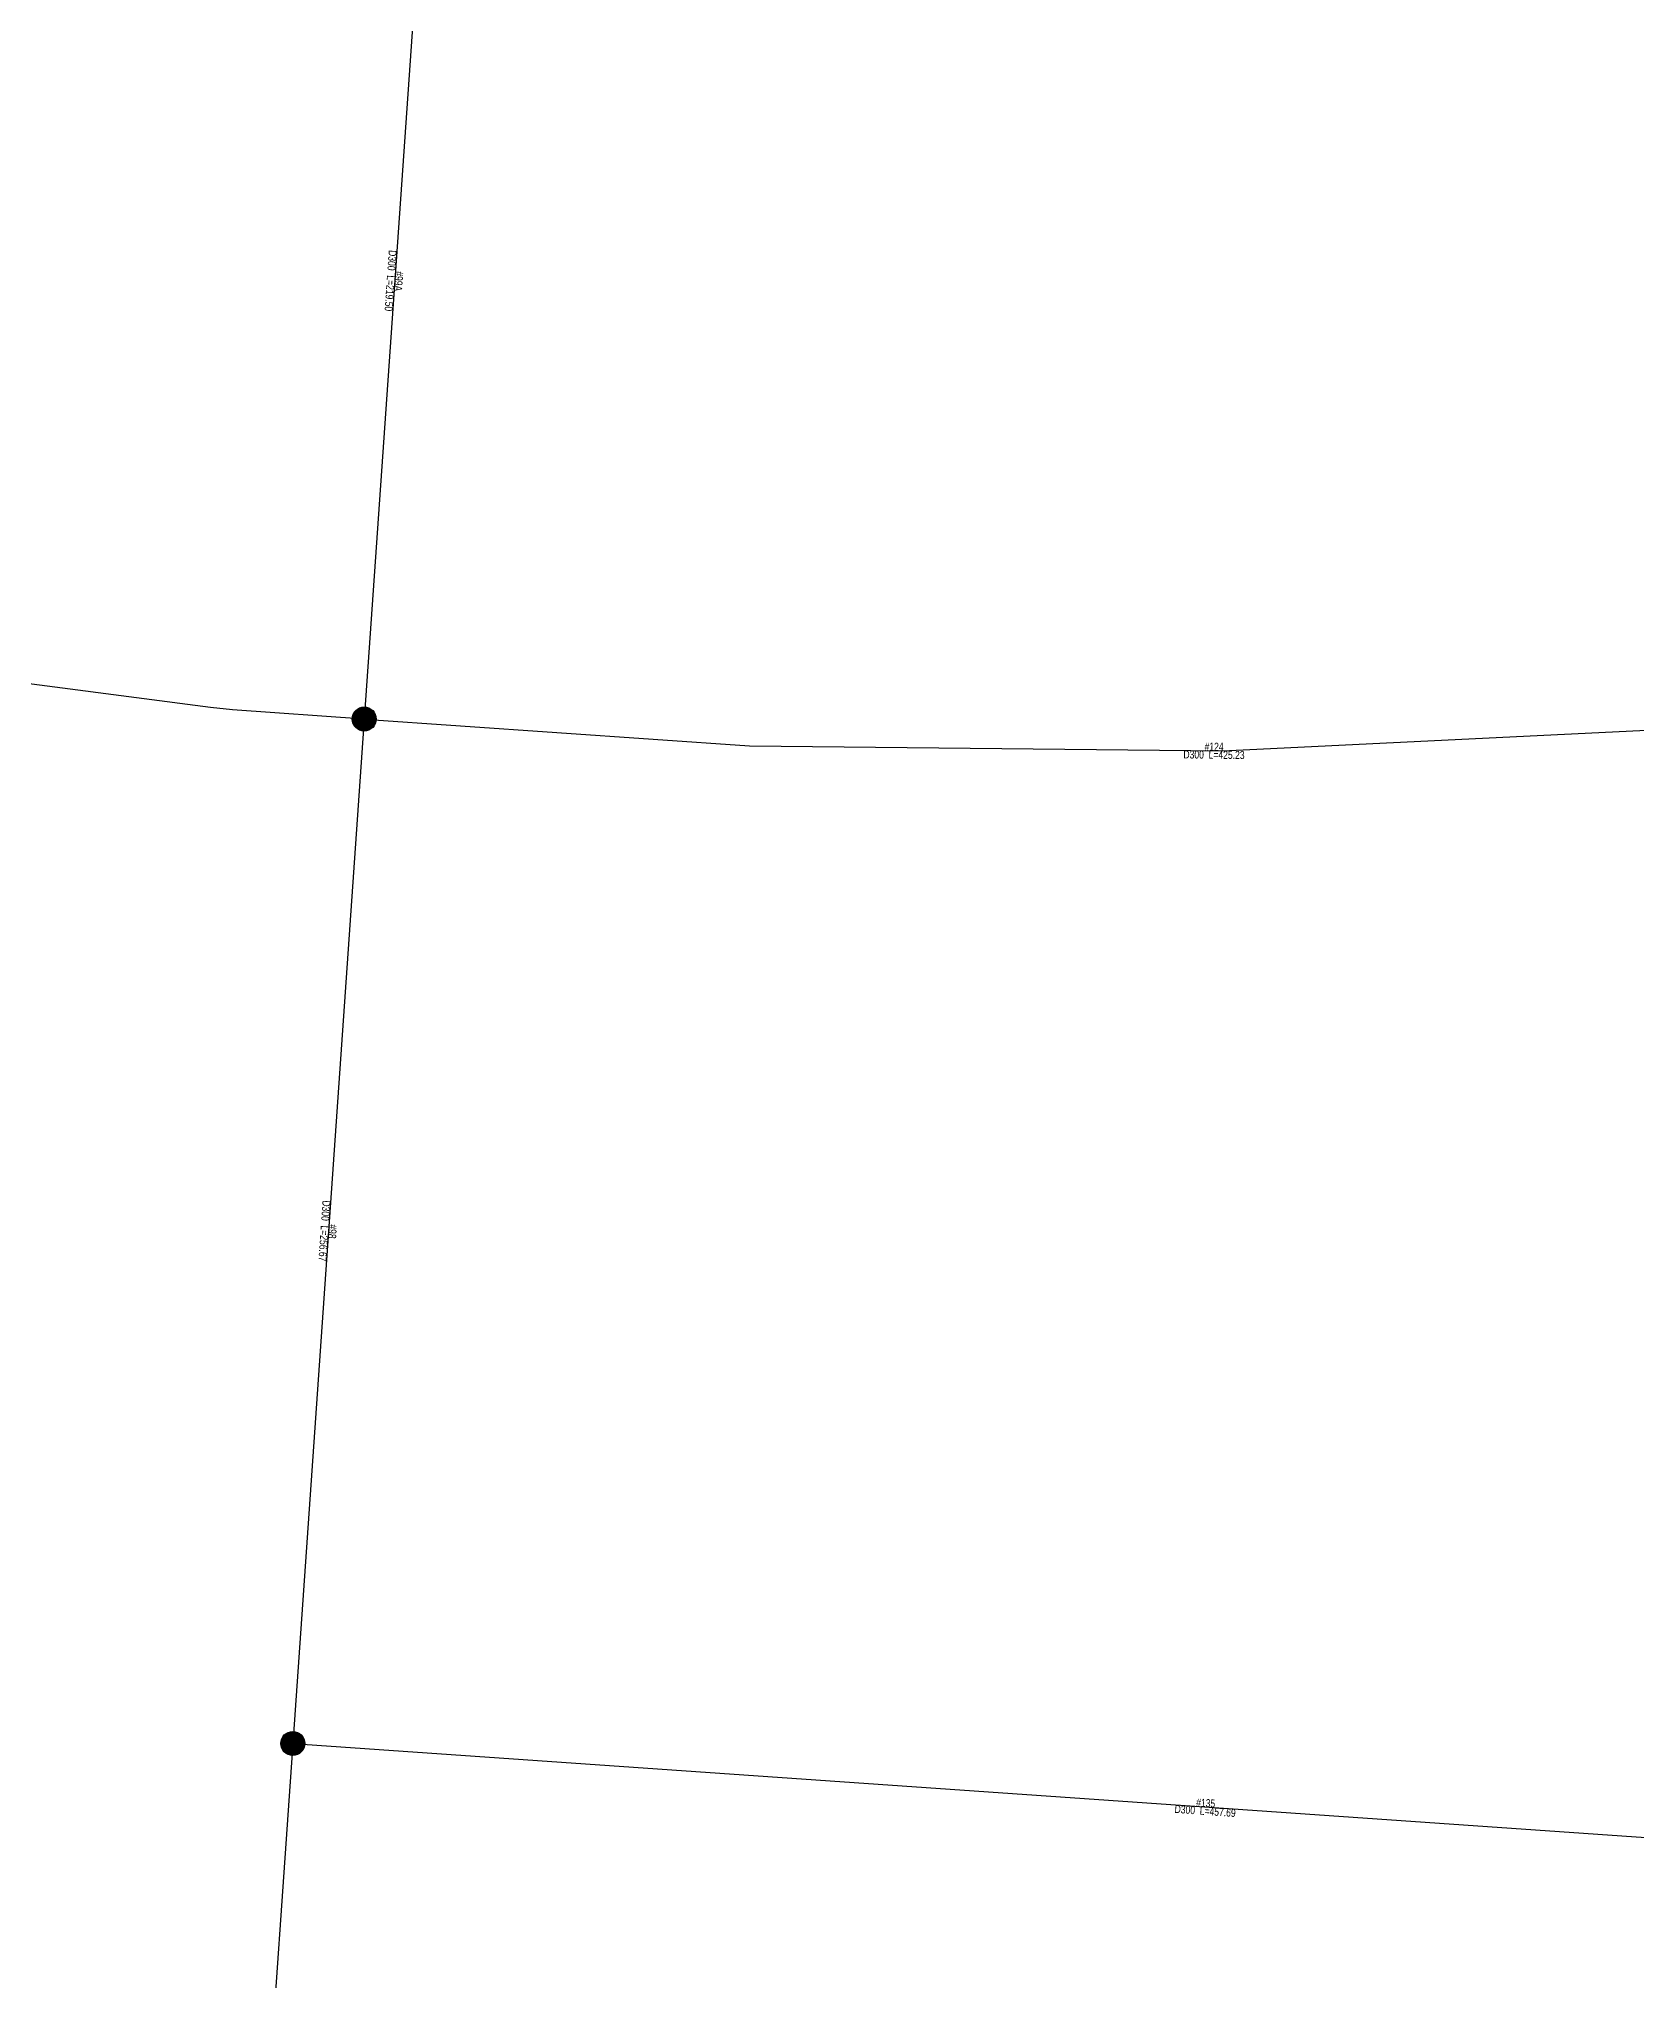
# Model space of a CAD drawing. Header units: metres. Extents: x 145472 to 149777, y 297313 to 301407.
# Drawn here: x 148927.4 to 149326.5, y 297776.8 to 298262 of the extents above; entities that cross this region are included whole.
import ezdxf
from ezdxf.enums import TextEntityAlignment as Align

# ---------------------------------------------------------------- set-up
doc = ezdxf.new("R2010")
doc.units = ezdxf.units.M
for name, color, linetype in [('EPANET2-JUNCTION', 7, 'Continuous'), ('EPANET2-PIPE', 3, 'Continuous'), ('EPANET2-PIPE_no', 7, 'Continuous')]:
    doc.layers.add(name, color=color, linetype=linetype)

# ---------------------------------------------------------------- blocks, each defined once
blk = doc.blocks.new('PIPE_BLOCK')
at = {"width": 0.8}
for tag, p in [('INFO', (0, -1)), ('ID', (0, 1))]:
    blk.add_attdef(tag, text='', height=2, dxfattribs=at).set_placement(p, align=Align.MIDDLE_CENTER)
blk = doc.blocks.new('JUNCTION_BLOCK')
h = blk.add_hatch(color=255)
edge = h.paths.add_edge_path()
edge.add_arc((0, 0), 3, 0, 360)
at = {"color": 5}
blk.add_circle((0, 0), 3, dxfattribs=at)
at = {"color": 5, "width": 0.7}
blk.add_attdef('ID', text='', height=3, dxfattribs=at).set_placement((0, 0), align=Align.MIDDLE_CENTER)

msp = doc.modelspace()

# ---------------------------------------------------------------- linework, layer by layer
at = {"layer": 'EPANET2-PIPE'}
for points in [[(149023.92, 298311.01), (149023.62, 298306.77), (149008.67, 298092.04)], [(149008.67, 298092.04), (148975.77, 298094.33), (148970.3, 298094.88), (148788.48, 298118.66)], [(149008.67, 298092.04), (149104.95, 298085.34), (149223.14, 298084.09), (149433.34, 298094.3)], [(149008.67, 298092.04), (148990.83, 297835.99)], [(148990.83, 297835.99), (148983.93, 297737), (148975.46, 297681.3), (148966.78, 297644.58)], [(148990.83, 297835.99), (149334.89, 297812.03), (149426.68, 297809.85), (149447.13, 297810.3)]]:
    msp.add_lwpolyline(points, dxfattribs=at)

# ---------------------------------------------------------------- block references
at = {"layer": 'EPANET2-JUNCTION'}
ref = msp.add_blockref('JUNCTION_BLOCK', (149008.67, 298092.04), dxfattribs=at)
ref.add_attrib('ID', 'A167', dxfattribs={"layer": '0', "color": 5, "height": 3, "width": 0.55}).set_placement((149008.67, 298092.04), align=Align.MIDDLE_CENTER)
ref = msp.add_blockref('JUNCTION_BLOCK', (148990.83, 297835.99), dxfattribs=at)
ref.add_attrib('ID', 'A168', dxfattribs={"layer": '0', "color": 5, "height": 3, "width": 0.55}).set_placement((148990.83, 297835.99), align=Align.MIDDLE_CENTER)
at = {"layer": 'EPANET2-PIPE_no'}
for p, rotation, values in [((149016.29, 298201.53), 266.01543120136563, {'ID': '#99A', 'INFO': 'D300  L=219.50'}), ((149221.01, 298084.11), 359.397518449064, {'ID': '#124', 'INFO': 'D300  L=425.23'}), ((148999.75, 297964.02), 266.0149728504406, {'ID': '#98', 'INFO': 'D300  L=256.67'}), ((149218.86, 297820.11), 356.0149728490199, {'ID': '#135', 'INFO': 'D300  L=457.69'})]:
    msp.add_blockref('PIPE_BLOCK', p, dxfattribs=dict(at, rotation=rotation)).add_auto_attribs(values)

doc.saveas('drawing.dxf')
